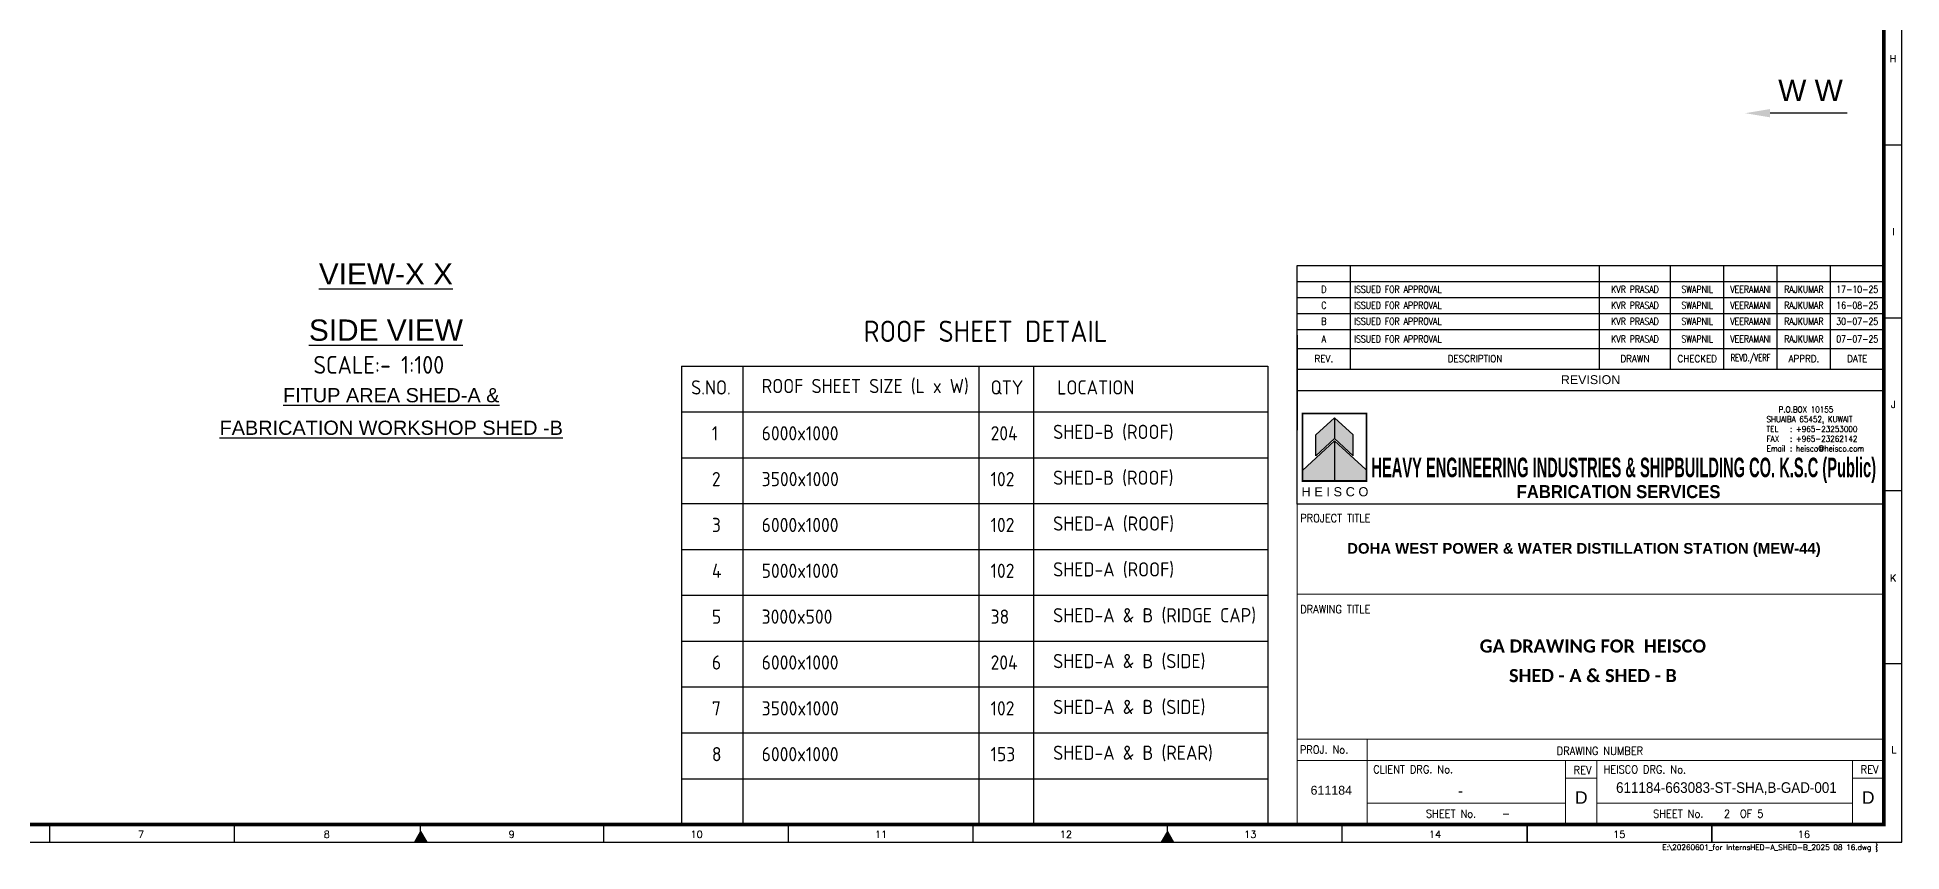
# Model space of a CAD drawing. Header units: millimetres. Extents: x -1055 to 11244, y -20673 to 2560.
# Drawn here: x 230 to 754, y 1967 to 2197 of the extents above; entities that cross this region are included whole.
import ezdxf
from ezdxf.enums import TextEntityAlignment as Align

# ---------------------------------------------------------------- set-up
doc = ezdxf.new("R2010")
doc.units = ezdxf.units.MM
for name, color, linetype in [('BORDER', 6, 'Continuous'), ('HEISCO', 7, 'Continuous'), ('TABLE', 4, 'Continuous')]:
    doc.layers.add(name, color=color, linetype=linetype)
doc.styles.add('ACISOTS', font='isocp.shx')
doc.styles.add('arial', font='arial.ttf')
doc.styles.add('HEISCO', font='ariblk.ttf')
doc.styles.add('HEISCO.', font='arial.ttf')
doc.styles.add('LOGO', font='ROMANS.SHX')
doc.styles.add('ROMANS', font='romans.shx', dxfattribs={"width": 0.8})
doc.styles.get("Standard").update_dxf_attribs({"font": 'arial.ttf'})

# ---------------------------------------------------------------- blocks, each defined once
blk = doc.blocks.new('A$7E96AC101B69')
blk.add_line((0, 1.17), (21.66, 1.17))
blk.add_solid([(21.66, 0), (21.66, 2.33), (28.66, 1.17)])
blk = doc.blocks.new('A1B')
at = {"layer": 'BORDER', "color": 1}
for p, q in [((837, 199.17), (832, 199.17)), ((837, 150.51), (832, 150.51)), ((837, 101.84), (832, 101.84)), ((837, 53.17), (832, 53.17)), ((316.12, 8), (316.12, 3)), ((368.06, 8), (368.06, 3)), ((471.94, 8), (471.94, 3)), ((523.88, 8), (523.88, 3)), ((575.81, 8), (575.81, 3)), ((679.69, 3), (679.69, 8)), ((731.63, 3), (731.63, 8)), ((731.63, 8), (731.63, 3)), ((731.63, 3), (731.63, 8)), ((783.56, 3), (783.56, 8)), ((783.56, 8), (783.56, 3))]:
    blk.add_line(p, q, dxfattribs=at)
at = {"layer": 'BORDER'}
for p, q in [((420.5, 6), (418.77, 3)), ((420.5, 5), (420.5, 8)), ((420.5, 3), (420.5, 8)), ((420.5, 6), (422.23, 3)), ((630.5, 6), (628.77, 3)), ((630.5, 3), (630.5, 8)), ((630.5, 6), (632.23, 3))]:
    blk.add_line(p, q, dxfattribs=at)
blk.add_lwpolyline([(837, 3), (837, 590), (3, 590), (3, 3)], close=True, dxfattribs=at)
at = {"layer": 'BORDER', "const_width": 1}
blk.add_lwpolyline([(8, 8), (832, 8), (832, 585), (8, 585)], close=True, dxfattribs=at)
at = {"layer": 'BORDER'}
for points in [[(422.23, 3), (418.77, 3), (420.5, 6)], [(632.23, 3), (628.77, 3), (630.5, 6)]]:
    blk.add_solid(points, dxfattribs=at)
at = {"color": 11, "insert": (830.38, 1.34), "char_height": 1.5, "width": 401.355, "attachment_point": 6, "style": 'ROMANS'}
blk.add_mtext('{\\W1;\\C1;E:\\20260601_for Interns\\SHED-A_SHED-B_2025 08 16.dwg }', dxfattribs=at)
at = {"layer": 'BORDER', "color": 1, "style": 'ROMANS'}
for s, p in [('H', (834.57, 222.46)), ('I', (834.69, 173.82)), ('J', (834.67, 125.23)), ('K', (834.62, 76.36)), ('L', (834.8, 28.07)), ('7', (341.88, 4.25)), ('8', (394.13, 4.25)), ('9', (446.1, 4.25)), ('10', (498.13, 4.25)), ('11', (549.97, 4.25)), ('12', (601.96, 4.25)), ('13', (653.79, 4.25)), ('14', (705.77, 4.25)), ('15', (757.56, 4.25)), ('16', (809.48, 4.25))]:
    blk.add_text(s, height=2, dxfattribs=at).set_placement(p, align=Align.CENTER)
blk = doc.blocks.new('*T29008')
at = {"layer": 'TABLE', "color": 4}
for p, q in [((0, 35.16), (165, 35.16)), ((0, 0), (0, 35.16)), ((15, 6), (15, 35.16)), ((85, 6), (85, 35.16)), ((105, 6), (105, 35.16)), ((120, 6), (120, 35.16)), ((135, 6), (135, 35.16)), ((150, 6), (150, 35.16)), ((165, 0), (165, 35.16)), ((0, 11.77), (165, 11.77)), ((0, 6), (15, 6)), ((0, 0), (165, 0))]:
    blk.add_line(p, q, dxfattribs=at)
at = {"layer": 'TABLE', "color": 8}
for p, q in [((0, 30.66), (165, 30.66)), ((0, 26.16), (165, 26.16)), ((0, 21.66), (165, 21.66)), ((0, 17.16), (165, 17.16))]:
    blk.add_line(p, q, dxfattribs=at)
at = {"layer": 'TABLE', "color": 0, "lineweight": -2}
blk.add_line((15, 6), (165, 6), dxfattribs=at)
at = {"layer": 'TABLE', "color": 7}
for s, insert, char_height, width, attachment_point, style in [('D', (7.5, 28.41), 2, 13, 5, 'ROMANS'), ('ISSUED FOR APPROVAL', (16, 28.41), 2, 68, 4, 'ROMANS'), ('KVR PRASAD', (95, 28.41), 2, 18, 5, 'ROMANS'), ('SWAPNIL', (112.5, 28.41), 2, 13, 5, 'ROMANS'), ('VEERAMANI', (127.5, 28.41), 2, 13, 5, 'ROMANS'), ('RAJKUMAR', (142.5, 28.41), 2, 13, 5, 'ROMANS'), ('17-10-25', (157.5, 28.41), 2, 13, 5, 'ROMANS'), ('C', (7.5, 23.91), 2, 13, 5, 'ROMANS'), ('ISSUED FOR APPROVAL', (16, 23.91), 2, 68, 4, 'ROMANS'), ('KVR PRASAD', (95, 23.91), 2, 18, 5, 'ROMANS'), ('SWAPNIL', (112.5, 23.91), 2, 13, 5, 'ROMANS'), ('VEERAMANI', (127.5, 23.91), 2, 13, 5, 'ROMANS'), ('RAJKUMAR', (142.5, 23.91), 2, 13, 5, 'ROMANS'), ('16-08-25', (157.5, 23.91), 2, 13, 5, 'ROMANS'), ('B', (7.5, 19.41), 2, 13, 5, 'ROMANS'), ('ISSUED FOR APPROVAL', (16, 19.41), 2, 68, 4, 'ROMANS'), ('KVR PRASAD', (95, 19.41), 2, 18, 5, 'ROMANS'), ('SWAPNIL', (112.5, 19.41), 2, 13, 5, 'ROMANS'), ('VEERAMANI', (127.5, 19.41), 2, 13, 5, 'ROMANS'), ('RAJKUMAR', (142.5, 19.41), 2, 13, 5, 'ROMANS'), ('30-07-25', (157.5, 19.41), 2, 13, 5, 'ROMANS'), ('{\\W0.7;REVD./VERF}', (127.5, 8.89), 2, 13, 5, 'ROMANS'), ('{\\W0.9;REV.}', (7.5, 8.89), 2, 13, 5, 'ROMANS'), ('{\\W0.9;DESCRIPTION}', (50, 8.89), 2, 68, 5, 'ROMANS'), ('{\\W0.9;DRAWN}', (95, 8.89), 2, 18, 5, 'ROMANS'), ('{\\W0.9;CHECKED}', (112.5, 8.89), 2, 13, 5, 'ROMANS'), ('{\\W0.9;APPRD.}', (142.5, 8.89), 2, 13, 5, 'ROMANS'), ('{\\W0.9;DATE}', (157.5, 8.89), 2, 13, 5, 'ROMANS'), ('{\\C7;REVISION}', (82.5, 3), 2.5, 163, 5, 'arial')]:
    blk.add_mtext(s, dxfattribs=dict(at, insert=insert, char_height=char_height, width=width, attachment_point=attachment_point, style=style))
at = {"layer": 'TABLE', "color": 3, "char_height": 2, "style": 'ROMANS'}
for s, insert, width, attachment_point in [('A', (7.5, 14.46), 13, 5), ('ISSUED FOR APPROVAL', (16, 14.46), 68, 4), ('KVR PRASAD', (95, 14.46), 18, 5), ('SWAPNIL', (112.5, 14.46), 13, 5), ('VEERAMANI', (127.5, 14.46), 13, 5), ('RAJKUMAR', (142.5, 14.46), 13, 5), ('07-07-25', (157.5, 14.46), 13, 5)]:
    blk.add_mtext(s, dxfattribs=dict(at, insert=insert, width=width, attachment_point=attachment_point))
blk = doc.blocks.new('A$C61D9601B')
at = {"layer": 'HEISCO'}
for color, points in [(34, [(5.84, -8.9), (5.84, -15.38), (11.66, -10.02), (11.66, -3.54)]), (40, [(11.66, -3.54), (11.66, -10.02), (17.48, -15.38), (17.48, -8.9)]), (142, [(1.66, -19.99), (1.66, -23.3), (11.66, -23.3), (11.66, -10.78)]), (138, [(11.66, -10.78), (11.66, -23.3), (21.66, -23.3), (21.66, -19.99)])]:
    blk.add_hatch(color=color, dxfattribs=at).paths.add_polyline_path(points)
blk.add_line((11.66, -10.78), (11.66, -23.3))
blk.add_line((11.66, -10.78), (11.66, -23.3))
at = {"layer": 'HEISCO', "color": 142, "true_color": 0x00a8e1}
blk.add_line((11.66, -10.78), (1.66, -19.99), dxfattribs=at)
at = {"layer": 'HEISCO', "color": 138, "true_color": 0x004961}
for q in [(11.66, -23.3), (21.38, -19.73), (11.66, -23.3)]:
    blk.add_line((11.66, -10.78), q, dxfattribs=at)
at = {"layer": 'HEISCO', "color": 142, "true_color": 0x00a8e1, "const_width": 0.559}
blk.add_lwpolyline([(21.66, -23.3), (21.66, -2.17), (1.66, -2.17), (1.66, -23.3)], close=True, dxfattribs=at)
at = {"layer": 'HEISCO', "color": 34, "true_color": 0xa85400}
blk.add_lwpolyline([(5.84, -8.9), (11.66, -3.54), (11.66, -10.02), (5.84, -15.38)], close=True, dxfattribs=at)
at = {"layer": 'HEISCO', "color": 40, "true_color": 0xffc038}
blk.add_lwpolyline([(17.48, -8.9), (11.66, -3.54), (11.66, -10.02), (17.48, -15.38)], close=True, dxfattribs=at)
at = {"layer": 'HEISCO', "color": 7, "linetype": 'Continuous', "style": 'HEISCO.'}
blk.add_text('H E I S C O', height=2.8666, dxfattribs=at).set_placement((11.77, -26.65), align=Align.MIDDLE_CENTER)
blk = doc.blocks.new('165-HEISCO')
at = {"layer": 'HEISCO', "color": 6}
blk.add_lwpolyline([(0, 32), (165, 32), (165, 0), (0, 0)], close=True, dxfattribs=at)
at = {"layer": 'HEISCO', "xscale": 0.9, "yscale": 0.9, "zscale": 0.9}
blk.add_blockref('A$C61D9601B', (0.03, 27.46), dxfattribs=at)
at = {"layer": 'HEISCO', "color": 7, "linetype": 'ByBlock', "style": 'HEISCO', "width": 0.471616}
blk.add_text('HEAVY ENGINEERING INDUSTRIES & SHIPBUILDING CO. K.S.C (Public)', height=5.5, dxfattribs=at).set_placement((20.87, 7.57), (162.79, 7.57), align=Align.FIT)
at = {"layer": 'HEISCO', "color": 7, "linetype": 'ByBlock', "style": 'HEISCO', "width": 0.8}
blk.add_text('FABRICATION SERVICES', height=3.6667, dxfattribs=at).set_placement((90.37, 3.51), align=Align.MIDDLE_CENTER)
at = {"layer": 'HEISCO', "color": 3, "insert": (131.98, 27.45), "char_height": 1.65, "width": 30.9183, "attachment_point": 1, "style": 'LOGO'}
blk.add_mtext('\\pxsm1,ql;   {\\W0.9;P.O.BOX 10155\\P\\pt3,4;SHUAIBA 65452, KUWAIT \\P\\pt4;TEL^I: +965-23253000 \\PFAX^I: +965-23262142 \\PEmail^I: heisco@heisco.com}', dxfattribs=at)

msp = doc.modelspace()

# ---------------------------------------------------------------- linework, layer by layer
for p, q in [((410.868833, 2104.038446), (410.868833, 1975.056595)), ((410.868833, 2104.038446), (575.782531, 2104.038446)), ((428.114721, 2104.038446), (428.114721, 1975.056595)), ((494.497781, 2104.038446), (494.497781, 1975.056595)), ((509.859664, 2104.038446), (509.859664, 1975.056595)), ((575.782531, 2104.038446), (575.782531, 1975.056595)), ((410.868833, 2091.140261), (575.782531, 2091.140261)), ((410.868833, 2078.242076), (575.782531, 2078.242076)), ((410.868833, 2065.343891), (575.782531, 2065.343891)), ((410.868833, 2052.445705), (575.782531, 2052.445705)), ((410.868833, 2039.54752), (575.782531, 2039.54752)), ((410.868833, 2026.649335), (575.782531, 2026.649335)), ((410.868833, 2013.75115), (575.782531, 2013.75115)), ((410.868833, 2000.852965), (575.782531, 2000.852965)), ((410.868833, 1987.95478), (575.782531, 1987.95478)), ((410.868833, 1975.056595), (575.782531, 1975.056595))]:
    msp.add_line(p, q)
at = {"layer": 'BORDER'}
for p, q in [((584.003419, 2132.363717), (749.003419, 2132.363717)), ((584.003419, 2112.768494), (584.003419, 2086.027783)), ((749.003419, 2112.768494), (749.003419, 2086.027783)), ((584.003419, 2097.17681), (749.003419, 2097.17681))]:
    msp.add_line(p, q, dxfattribs=at)
at = {"layer": 'BORDER', "color": 8, "lineweight": 0}
for p, q in [((659.489314, 1988.056595), (668.307199, 1988.056595)), ((740.185534, 1988.056595), (749.003419, 1988.056595))]:
    msp.add_line(p, q, dxfattribs=at)
at = {"layer": 'BORDER', "color": 6, "lineweight": 0}
msp.add_lwpolyline([(584.003419, 2065.205622), (749.003419, 2065.205622), (749.003419, 1975.056595), (584.003419, 1975.056595)], close=True, dxfattribs=at)
for points in [[(584.003419, 2039.857398), (749.003419, 2039.857398)], [(584.003419, 1999.056595), (749.003419, 1999.056595)], [(603.670159, 1999.056595), (603.670159, 1975.056595)], [(584.003419, 1993.056595), (749.003419, 1993.056595)], [(659.489314, 1993.056595), (659.489314, 1975.056595)], [(668.307199, 1993.056595), (668.307199, 1975.056595)], [(740.185534, 1993.056595), (740.185534, 1975.056595)]]:
    msp.add_lwpolyline(points, dxfattribs=at)
at = {"layer": 'BORDER', "color": 8, "lineweight": 0}
for points in [[(603.670159, 1981.056595), (659.489314, 1981.056595)], [(668.307199, 1981.056595), (740.185534, 1981.056595)]]:
    msp.add_lwpolyline(points, dxfattribs=at)

# ---------------------------------------------------------------- block references
for name, p in [('A1B', (-82.996581, 1967.056595)), ('*T29008', (584.003419, 2097.205622))]:
    msp.add_blockref(name, p)
at = {"xscale": -1}
msp.add_blockref('A$7E96AC101B69', (738.629011, 2174.022558), dxfattribs=at)
at = {"layer": 'HEISCO'}
msp.add_blockref('165-HEISCO', (584.003419, 2065.205622), dxfattribs=at)

# ---------------------------------------------------------------- texts
at = {"color": 130}
msp.add_text('W W', height=6, dxfattribs=at).set_placement((719.282899, 2181.605746), align=Align.MIDDLE_LEFT)
at = {"attachment_point": 5}
for s, insert, char_height in [('{\\LVIEW-X X}', (327.754845, 2129.99516), 6), ('{\\LSIDE VIEW}', (327.754845, 2114.112844), 6), ('{\\LFITUP AREA SHED-A &}', (329.251622, 2095.819293), 4), ('{\\LFABRICATION WORKSHOP SHED -B}', (329.251622, 2086.654944), 4)]:
    msp.add_mtext(s, dxfattribs=dict(at, insert=insert, char_height=char_height))
at = {"color": 3, "attachment_point": 7, "style": 'ACISOTS'}
for s, insert, char_height in [('ROOF SHEET DETAIL', (462.106809, 2110.81474), 6), ('S.NO.', (413.583643, 2096.035644), 4), ('ROOF SHEET SIZE (L x W)', (433.414305, 2096.035644), 4), ('QTY', (497.79045, 2096.035644), 4), ('1', (419.419106, 2083.137459), 4), ('6000x1000', (433.414305, 2083.137459), 4), ('204', (497.79045, 2083.137459), 4), ('SHED-B (ROOF)', (515.381738, 2083.137459), 4), ('2', (419.419106, 2070.239274), 4), ('3500x1000', (433.414305, 2070.239274), 4), ('102', (497.79045, 2070.239274), 4), ('SHED-B (ROOF)', (515.381738, 2070.239274), 4), ('3', (419.419106, 2057.341089), 4), ('6000x1000', (433.414305, 2057.341089), 4), ('102', (497.79045, 2057.341089), 4), ('SHED-A (ROOF)', (515.381738, 2057.341089), 4), ('4', (419.419106, 2044.442904), 4), ('5000x1000', (433.414305, 2044.442904), 4), ('102', (497.79045, 2044.442904), 4), ('SHED-A (ROOF)', (515.381738, 2044.442904), 4), ('5', (419.419106, 2031.544719), 4), ('3000x500', (433.414305, 2031.544719), 4), ('38', (497.79045, 2031.544719), 4), ('SHED-A & B (RIDGE CAP)', (515.381738, 2031.544719), 4), ('6', (419.419106, 2018.646534), 4), ('6000x1000', (433.414305, 2018.646534), 4), ('204', (497.79045, 2018.646534), 4), ('SHED-A & B (SIDE)', (515.381738, 2018.646534), 4), ('7', (419.419106, 2005.748349), 4), ('3500x1000', (433.414305, 2005.748349), 4), ('102', (497.79045, 2005.748349), 4), ('SHED-A & B (SIDE)', (515.381738, 2005.748349), 4), ('SHED-A & B (REAR)', (515.381738, 1992.850164), 4), ('8', (419.419106, 1992.850164), 4), ('6000x1000', (433.414305, 1992.850164), 4), ('153', (497.79045, 1992.850164), 4)]:
    msp.add_mtext(s, dxfattribs=dict(at, insert=insert, char_height=char_height))
at = {"insert": (325.750103, 2104.383769), "char_height": 5, "attachment_point": 5, "style": 'ACISOTS'}
msp.add_mtext('SCALE:- 1:100', dxfattribs=at)
at = {"color": 3, "insert": (516.531234, 2096.035644), "char_height": 4, "width": 9.46791689, "attachment_point": 7, "style": 'ACISOTS'}
msp.add_mtext('LOCATION', dxfattribs=at)
at = {"layer": 'BORDER', "color": 3, "style": 'ROMANS', "width": 0.9}
for s, p in [('PROJECT TITLE', (584.839017, 2060.139855)), ('DRAWING TITLE', (584.866041, 2034.514283)), ('PROJ. No.', (584.743441, 1994.997378)), ('DRAWING NUMBER', (656.992814, 1994.649094)), ('CLIENT DRG. No.', (605.375234, 1989.452107)), ('HEISCO DRG. No.', (670.130221, 1989.432348)), ('SHEET No.    -', (620.201694, 1976.980346)), ('SHEET No.   2  OF 5', (684.087836, 1976.980346))]:
    msp.add_text(s, height=2.25, dxfattribs=at).set_placement(p)
for p in [(664.278548, 1989.226289), (744.974768, 1989.43745)]:
    msp.add_text('REV', height=2.25, dxfattribs=at).set_placement(p, align=Align.CENTER)
at = {"layer": 'BORDER', "color": 7, "style": 'arial'}
for s, insert, char_height, width, attachment_point in [('{\\fArial|b1|i0|c0|p34;DOHA WEST POWER & WATER DISTILLATION STATION (MEW-44)}', (664.642382, 2052.299289), 3, 163.24464911, 5), ('{\\fCalibri|b1|i0|c0|p2;\\H1.2308x;GA DRAWING FOR  HEISCO}', (667.151014, 2025.256011), 3, 163.24464911, 5), ('{\\fCalibri|b1|i0|c0|p2;\\H1.2308x;SHED - A & SHED - B}', (667.151014, 2016.936738), 3, 163.24464911, 5), ('611184', (593.59626, 1985.946505), 2.5, 24.94987634, 2), ('-', (629.962738, 1986.053937), 3, 47.48534094, 2), ('D', (663.901942, 1982.643925), 3.5, 6.29727831, 5), ('{\\W0.9;611184-663083-ST-SHA,B-GAD-001}', (704.70598, 1986.948107), 3, 43.61317739, 2), ('D', (744.598162, 1982.643925), 3.5, 8.40928889, 5)]:
    msp.add_mtext(s, dxfattribs=dict(at, insert=insert, char_height=char_height, width=width, attachment_point=attachment_point))

doc.saveas('drawing.dxf')
